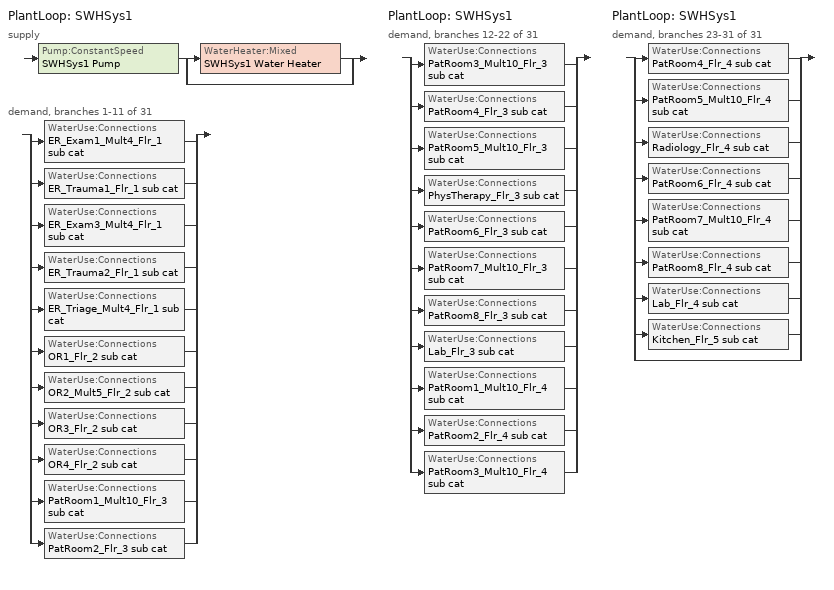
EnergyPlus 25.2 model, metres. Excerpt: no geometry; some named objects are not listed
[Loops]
PlantLoop 'SWHSys1'
 supply: Pump:ConstantSpeed 'SWHSys1 Pump' > split
  | WaterHeater:Mixed 'SWHSys1 Water Heater'
  | bypass
 demand, branches 1-11 of 31: split
  | WaterUse:Connections 'ER_Exam1_Mult4_Flr_1 sub cat'
  | WaterUse:Connections 'ER_Trauma1_Flr_1 sub cat'
  | WaterUse:Connections 'ER_Exam3_Mult4_Flr_1 sub cat'
  | WaterUse:Connections 'ER_Trauma2_Flr_1 sub cat'
  | WaterUse:Connections 'ER_Triage_Mult4_Flr_1 sub cat'
  | WaterUse:Connections 'OR1_Flr_2 sub cat'
  | WaterUse:Connections 'OR2_Mult5_Flr_2 sub cat'
  | WaterUse:Connections 'OR3_Flr_2 sub cat'
  | WaterUse:Connections 'OR4_Flr_2 sub cat'
  | WaterUse:Connections 'PatRoom1_Mult10_Flr_3 sub cat'
  | WaterUse:Connections 'PatRoom2_Flr_3 sub cat'
PlantLoop 'SWHSys1'
 demand, branches 12-22 of 31: split
  | WaterUse:Connections 'PatRoom3_Mult10_Flr_3 sub cat'
  | WaterUse:Connections 'PatRoom4_Flr_3 sub cat'
  | WaterUse:Connections 'PatRoom5_Mult10_Flr_3 sub cat'
  | WaterUse:Connections 'PhysTherapy_Flr_3 sub cat'
  | WaterUse:Connections 'PatRoom6_Flr_3 sub cat'
  | WaterUse:Connections 'PatRoom7_Mult10_Flr_3 sub cat'
  | WaterUse:Connections 'PatRoom8_Flr_3 sub cat'
  | WaterUse:Connections 'Lab_Flr_3 sub cat'
  | WaterUse:Connections 'PatRoom1_Mult10_Flr_4 sub cat'
  | WaterUse:Connections 'PatRoom2_Flr_4 sub cat'
  | WaterUse:Connections 'PatRoom3_Mult10_Flr_4 sub cat'
PlantLoop 'SWHSys1'
 demand, branches 23-31 of 31: split
  | WaterUse:Connections 'PatRoom4_Flr_4 sub cat'
  | WaterUse:Connections 'PatRoom5_Mult10_Flr_4 sub cat'
  | WaterUse:Connections 'Radiology_Flr_4 sub cat'
  | WaterUse:Connections 'PatRoom6_Flr_4 sub cat'
  | WaterUse:Connections 'PatRoom7_Mult10_Flr_4 sub cat'
  | WaterUse:Connections 'PatRoom8_Flr_4 sub cat'
  | WaterUse:Connections 'Lab_Flr_4 sub cat'
  | WaterUse:Connections 'Kitchen_Flr_5 sub cat'
  | bypass
[WaterHeater:Mixed]
SWHSys1 Water Heater: Tank Volume {m3}=2.271247; Setpoint Temperature Schedule=SHWSys1 Water Heater Setpoint Temperature Schedule; Deadband Temperature Difference {deltaC}=2; Maximum Temperature Limit {C}=82.2222; Heater Control Type=Cycle; Heater Maximum Capacity {W}=175843; Heater Fuel Type=NATURALGAS; Heater Thermal Efficiency=0.95; Off Cycle Parasitic Fuel Consumption Rate {W}=14490; Off Cycle Parasitic Fuel Type=NATURALGAS; Off Cycle Parasitic Heat Fraction to Tank=0; On Cycle Parasitic Fuel Consumption Rate {W}=14490; On Cycle Parasitic Fuel Type=NATURALGAS; Ambient Temperature Indicator=zone; Ambient Temperature Zone=BASEMENT; Off Cycle Loss Coefficient to Ambient Temperature {W/K}=15.601; On Cycle Loss Coefficient to Ambient Temperature {W/K}=15.601; Use Side Effectiveness=1; Source Side Effectiveness=1; Use Side Design Flow Rate {m3/s}=AUTOSIZE; Source Side Design Flow Rate {m3/s}=AUTOSIZE; Indirect Water Heating Recovery Time {hr}=1.5
[Sizing:Plant]
SWHSys1: Loop Type=Heating; Design Loop Exit Temperature {C}=60; Loop Design Temperature Difference {deltaC}=5
[PlantLoop]
SWHSys1: Fluid Type=WATER; Plant Equipment Operation Scheme=SWHSys1 Loop Operation Scheme List; Maximum Loop Temperature {C}=60; Minimum Loop Temperature {C}=10; Maximum Loop Flow Rate {m3/s}=AUTOSIZE; Minimum Loop Flow Rate {m3/s}=0; Plant Loop Volume {m3}=AUTOSIZE; Load Distribution Scheme=Optimal
[Pump:ConstantSpeed]
SWHSys1 Pump: Design Flow Rate {m3/s}=autosize; Design Pump Head {Pa}=29891; Design Power Consumption {W}=AUTOSIZE; Motor Efficiency=0.3; Fraction of Motor Inefficiencies to Fluid Stream=0; Pump Control Type=Intermittent
[PlantEquipmentList]
SWHSys1 Equipment List: SWHSys1 Water Heater
[PlantEquipmentOperation:HeatingLoad]
SWHSys1 Operation Scheme: Load Range 1 Lower Limit {W}=0; Load Range 1 Upper Limit {W}=1000000000000000; Range 1 Equipment List=SWHSys1 Equipment List
[PlantEquipmentOperationSchemes]
SWHSys1 Loop Operation Scheme List: Control Scheme 1=SWHSys1 Operation Scheme; Control Scheme 1 Schedule=PlantOnSched
[SetpointManager:Scheduled]
SWHSys1 Loop Setpoint Manager: Control Variable=Temperature; Schedule=SHWSys1-Loop-Temp-Schedule; Setpoint Node or NodeList=SWHSys1 Supply Outlet Node
[WaterUse:Equipment]
Name | Peak Flow Rate {m3/s} | Flow Rate Fraction Schedule | Target Temperature Schedule | Hot Water Supply Temperature Schedule | Zone | Sensible Fraction Schedule | Latent Fraction Schedule
ER_Exam1_Mult4_Flr_1 sub cat | 1.05556e-06 | BLDG_SWH_EXTD_SCH | ER_Exam1_Mult4_Flr_1 sub cat Temp Sched | ER_Exam1_Mult4_Flr_1 sub catHot Supply Temp Sched | ER_Exam1_Mult4_Flr_1 | ER_Exam1_Mult4_Flr_1 sub cat Sensible fract sched | ER_Exam1_Mult4_Flr_1 sub cat Latent fract sched
ER_Trauma1_Flr_1 sub cat | 1.05556e-06 | BLDG_SWH_EXTD_SCH | ER_Trauma1_Flr_1 sub cat Temp Sched | ER_Trauma1_Flr_1 sub catHot Supply Temp Sched | ER_Trauma1_Flr_1 | ER_Trauma1_Flr_1 sub cat Sensible fract sched | ER_Trauma1_Flr_1 sub cat Latent fract sched
ER_Exam3_Mult4_Flr_1 sub cat | 1.05556e-06 | BLDG_SWH_EXTD_SCH | ER_Exam3_Mult4_Flr_1 sub cat Temp Sched | ER_Exam3_Mult4_Flr_1 sub catHot Supply Temp Sched | ER_Exam3_Mult4_Flr_1 | ER_Exam3_Mult4_Flr_1 sub cat Sensible fract sched | ER_Exam3_Mult4_Flr_1 sub cat Latent fract sched
ER_Trauma2_Flr_1 sub cat | 1.05556e-06 | BLDG_SWH_EXTD_SCH | ER_Trauma2_Flr_1 sub cat Temp Sched | ER_Trauma2_Flr_1 sub catHot Supply Temp Sched | ER_Trauma2_Flr_1 | ER_Trauma2_Flr_1 sub cat Sensible fract sched | ER_Trauma2_Flr_1 sub cat Latent fract sched
ER_Triage_Mult4_Flr_1 sub cat | 1.05556e-06 | BLDG_SWH_EXTD_SCH | ER_Triage_Mult4_Flr_1 sub cat Temp Sched | ER_Triage_Mult4_Flr_1 sub catHot Supply Temp Sched | ER_Triage_Mult4_Flr_1 | ER_Triage_Mult4_Flr_1 sub cat Sensible fract sched | ER_Triage_Mult4_Flr_1 sub cat Latent fract sched
OR1_Flr_2 sub cat | 2.11111e-06 | BLDG_SWH_SCH | OR1_Flr_2 sub cat Temp Sched | OR1_Flr_2 sub catHot Supply Temp Sched | OR1_Flr_2 | OR1_Flr_2 sub cat Sensible fract sched | OR1_Flr_2 sub cat Latent fract sched
OR2_Mult5_Flr_2 sub cat | 2.11111e-06 | BLDG_SWH_SCH | OR2_Mult5_Flr_2 sub cat Temp Sched | OR2_Mult5_Flr_2 sub catHot Supply Temp Sched | OR2_Mult5_Flr_2 | OR2_Mult5_Flr_2 sub cat Sensible fract sched | OR2_Mult5_Flr_2 sub cat Latent fract sched
OR3_Flr_2 sub cat | 2.11111e-06 | BLDG_SWH_SCH | OR3_Flr_2 sub cat Temp Sched | OR3_Flr_2 sub catHot Supply Temp Sched | OR3_Flr_2 | OR3_Flr_2 sub cat Sensible fract sched | OR3_Flr_2 sub cat Latent fract sched
OR4_Flr_2 sub cat | 6.30556e-06 | BLDG_SWH_SCH | OR4_Flr_2 sub cat Temp Sched | OR4_Flr_2 sub catHot Supply Temp Sched | OR4_Flr_2 | OR4_Flr_2 sub cat Sensible fract sched | OR4_Flr_2 sub cat Latent fract sched
PatRoom1_Mult10_Flr_3 sub cat | 1.05556e-06 | BLDG_SWH_EXTD_SCH | PatRoom1_Mult10_Flr_3 sub cat Temp Sched | PatRoom1_Mult10_Flr_3 sub catHot Supply Temp Sched | PatRoom1_Mult10_Flr_3 | PatRoom1_Mult10_Flr_3 sub cat Sensible fract sched | PatRoom1_Mult10_Flr_3 sub cat Latent fract sched
PatRoom2_Flr_3 sub cat | 1.05556e-06 | BLDG_SWH_EXTD_SCH | PatRoom2_Flr_3 sub cat Temp Sched | PatRoom2_Flr_3 sub catHot Supply Temp Sched | PatRoom2_Flr_3 | PatRoom2_Flr_3 sub cat Sensible fract sched | PatRoom2_Flr_3 sub cat Latent fract sched
PatRoom3_Mult10_Flr_3 sub cat | 1.05556e-06 | BLDG_SWH_EXTD_SCH | PatRoom3_Mult10_Flr_3 sub cat Temp Sched | PatRoom3_Mult10_Flr_3 sub catHot Supply Temp Sched | PatRoom3_Mult10_Flr_3 | PatRoom3_Mult10_Flr_3 sub cat Sensible fract sched | PatRoom3_Mult10_Flr_3 sub cat Latent fract sched
PatRoom4_Flr_3 sub cat | 1.05556e-06 | BLDG_SWH_EXTD_SCH | PatRoom4_Flr_3 sub cat Temp Sched | PatRoom4_Flr_3 sub catHot Supply Temp Sched | PatRoom4_Flr_3 | PatRoom4_Flr_3 sub cat Sensible fract sched | PatRoom4_Flr_3 sub cat Latent fract sched
PatRoom5_Mult10_Flr_3 sub cat | 1.05556e-06 | BLDG_SWH_EXTD_SCH | PatRoom5_Mult10_Flr_3 sub cat Temp Sched | PatRoom5_Mult10_Flr_3 sub catHot Supply Temp Sched | PatRoom5_Mult10_Flr_3 | PatRoom5_Mult10_Flr_3 sub cat Sensible fract sched | PatRoom5_Mult10_Flr_3 sub cat Latent fract sched
PhysTherapy_Flr_3 sub cat | 1.05556e-06 | BLDG_SWH_SCH | PhysTherapy_Flr_3 sub cat Temp Sched | PhysTherapy_Flr_3 sub catHot Supply Temp Sched | PhysTherapy_Flr_3 | PhysTherapy_Flr_3 sub cat Sensible fract sched | PhysTherapy_Flr_3 sub cat Latent fract sched
PatRoom6_Flr_3 sub cat | 1.05556e-06 | BLDG_SWH_EXTD_SCH | PatRoom6_Flr_3 sub cat Temp Sched | PatRoom6_Flr_3 sub catHot Supply Temp Sched | PatRoom6_Flr_3 | PatRoom6_Flr_3 sub cat Sensible fract sched | PatRoom6_Flr_3 sub cat Latent fract sched
PatRoom7_Mult10_Flr_3 sub cat | 1.05556e-06 | BLDG_SWH_EXTD_SCH | PatRoom7_Mult10_Flr_3 sub cat Temp Sched | PatRoom7_Mult10_Flr_3 sub catHot Supply Temp Sched | PatRoom7_Mult10_Flr_3 | PatRoom7_Mult10_Flr_3 sub cat Sensible fract sched | PatRoom7_Mult10_Flr_3 sub cat Latent fract sched
PatRoom8_Flr_3 sub cat | 1.05556e-06 | BLDG_SWH_EXTD_SCH | PatRoom8_Flr_3 sub cat Temp Sched | PatRoom8_Flr_3 sub catHot Supply Temp Sched | PatRoom8_Flr_3 | PatRoom8_Flr_3 sub cat Sensible fract sched | PatRoom8_Flr_3 sub cat Latent fract sched
Lab_Flr_3 sub cat | 2.11111e-06 | BLDG_SWH_SCH | Lab_Flr_3 sub cat Temp Sched | Lab_Flr_3 sub catHot Supply Temp Sched | Lab_Flr_3 | Lab_Flr_3 sub cat Sensible fract sched | Lab_Flr_3 sub cat Latent fract sched
PatRoom1_Mult10_Flr_4 sub cat | 1.05556e-06 | BLDG_SWH_EXTD_SCH | PatRoom1_Mult10_Flr_4 sub cat Temp Sched | PatRoom1_Mult10_Flr_4 sub catHot Supply Temp Sched | PatRoom1_Mult10_Flr_4 | PatRoom1_Mult10_Flr_4 sub cat Sensible fract sched | PatRoom1_Mult10_Flr_4 sub cat Latent fract sched
PatRoom2_Flr_4 sub cat | 1.05556e-06 | BLDG_SWH_EXTD_SCH | PatRoom2_Flr_4 sub cat Temp Sched | PatRoom2_Flr_4 sub catHot Supply Temp Sched | PatRoom2_Flr_4 | PatRoom2_Flr_4 sub cat Sensible fract sched | PatRoom2_Flr_4 sub cat Latent fract sched
PatRoom3_Mult10_Flr_4 sub cat | 1.05556e-06 | BLDG_SWH_EXTD_SCH | PatRoom3_Mult10_Flr_4 sub cat Temp Sched | PatRoom3_Mult10_Flr_4 sub catHot Supply Temp Sched | PatRoom3_Mult10_Flr_4 | PatRoom3_Mult10_Flr_4 sub cat Sensible fract sched | PatRoom3_Mult10_Flr_4 sub cat Latent fract sched
PatRoom4_Flr_4 sub cat | 1.05556e-06 | BLDG_SWH_EXTD_SCH | PatRoom4_Flr_4 sub cat Temp Sched | PatRoom4_Flr_4 sub catHot Supply Temp Sched | PatRoom4_Flr_4 | PatRoom4_Flr_4 sub cat Sensible fract sched | PatRoom4_Flr_4 sub cat Latent fract sched
PatRoom5_Mult10_Flr_4 sub cat | 1.05556e-06 | BLDG_SWH_EXTD_SCH | PatRoom5_Mult10_Flr_4 sub cat Temp Sched | PatRoom5_Mult10_Flr_4 sub catHot Supply Temp Sched | PatRoom5_Mult10_Flr_4 | PatRoom5_Mult10_Flr_4 sub cat Sensible fract sched | PatRoom5_Mult10_Flr_4 sub cat Latent fract sched
Radiology_Flr_4 sub cat | 1.05556e-06 | BLDG_SWH_EXTD_SCH | Radiology_Flr_4 sub cat Temp Sched | Radiology_Flr_4 sub catHot Supply Temp Sched | Radiology_Flr_4 | Radiology_Flr_4 sub cat Sensible fract sched | Radiology_Flr_4 sub cat Latent fract sched
PatRoom6_Flr_4 sub cat | 1.05556e-06 | BLDG_SWH_EXTD_SCH | PatRoom6_Flr_4 sub cat Temp Sched | PatRoom6_Flr_4 sub catHot Supply Temp Sched | PatRoom6_Flr_4 | PatRoom6_Flr_4 sub cat Sensible fract sched | PatRoom6_Flr_4 sub cat Latent fract sched
PatRoom7_Mult10_Flr_4 sub cat | 1.05556e-06 | BLDG_SWH_EXTD_SCH | PatRoom7_Mult10_Flr_4 sub cat Temp Sched | PatRoom7_Mult10_Flr_4 sub catHot Supply Temp Sched | PatRoom7_Mult10_Flr_4 | PatRoom7_Mult10_Flr_4 sub cat Sensible fract sched | PatRoom7_Mult10_Flr_4 sub cat Latent fract sched
PatRoom8_Flr_4 sub cat | 1.05556e-06 | BLDG_SWH_EXTD_SCH | PatRoom8_Flr_4 sub cat Temp Sched | PatRoom8_Flr_4 sub catHot Supply Temp Sched | PatRoom8_Flr_4 | PatRoom8_Flr_4 sub cat Sensible fract sched | PatRoom8_Flr_4 sub cat Latent fract sched
Lab_Flr_4 sub cat | 2.11111e-06 | BLDG_SWH_SCH | Lab_Flr_4 sub cat Temp Sched | Lab_Flr_4 sub catHot Supply Temp Sched | Lab_Flr_4 | Lab_Flr_4 sub cat Sensible fract sched | Lab_Flr_4 sub cat Latent fract sched
Kitchen_Flr_5 sub cat | 6.05918e-05 | BLDG_SWH_EXTD_SCH | Kitchen_Flr_5 sub cat Temp Sched | Kitchen_Flr_5 sub catHot Supply Temp Sched | Kitchen_Flr_5 | Kitchen_Flr_5 sub cat Sensible fract sched | Kitchen_Flr_5 sub cat Latent fract sched
[WaterUse:Connections]
Name | Water Use Equipment 1
ER_Exam1_Mult4_Flr_1 sub cat | ER_Exam1_Mult4_Flr_1 sub cat
ER_Trauma1_Flr_1 sub cat | ER_Trauma1_Flr_1 sub cat
ER_Exam3_Mult4_Flr_1 sub cat | ER_Exam3_Mult4_Flr_1 sub cat
ER_Trauma2_Flr_1 sub cat | ER_Trauma2_Flr_1 sub cat
ER_Triage_Mult4_Flr_1 sub cat | ER_Triage_Mult4_Flr_1 sub cat
OR1_Flr_2 sub cat | OR1_Flr_2 sub cat
OR2_Mult5_Flr_2 sub cat | OR2_Mult5_Flr_2 sub cat
OR3_Flr_2 sub cat | OR3_Flr_2 sub cat
OR4_Flr_2 sub cat | OR4_Flr_2 sub cat
PatRoom1_Mult10_Flr_3 sub cat | PatRoom1_Mult10_Flr_3 sub cat
PatRoom2_Flr_3 sub cat | PatRoom2_Flr_3 sub cat
PatRoom3_Mult10_Flr_3 sub cat | PatRoom3_Mult10_Flr_3 sub cat
PatRoom4_Flr_3 sub cat | PatRoom4_Flr_3 sub cat
PatRoom5_Mult10_Flr_3 sub cat | PatRoom5_Mult10_Flr_3 sub cat
PhysTherapy_Flr_3 sub cat | PhysTherapy_Flr_3 sub cat
PatRoom6_Flr_3 sub cat | PatRoom6_Flr_3 sub cat
PatRoom7_Mult10_Flr_3 sub cat | PatRoom7_Mult10_Flr_3 sub cat
PatRoom8_Flr_3 sub cat | PatRoom8_Flr_3 sub cat
Lab_Flr_3 sub cat | Lab_Flr_3 sub cat
PatRoom1_Mult10_Flr_4 sub cat | PatRoom1_Mult10_Flr_4 sub cat
PatRoom2_Flr_4 sub cat | PatRoom2_Flr_4 sub cat
PatRoom3_Mult10_Flr_4 sub cat | PatRoom3_Mult10_Flr_4 sub cat
PatRoom4_Flr_4 sub cat | PatRoom4_Flr_4 sub cat
PatRoom5_Mult10_Flr_4 sub cat | PatRoom5_Mult10_Flr_4 sub cat
Radiology_Flr_4 sub cat | Radiology_Flr_4 sub cat
PatRoom6_Flr_4 sub cat | PatRoom6_Flr_4 sub cat
PatRoom7_Mult10_Flr_4 sub cat | PatRoom7_Mult10_Flr_4 sub cat
PatRoom8_Flr_4 sub cat | PatRoom8_Flr_4 sub cat
Lab_Flr_4 sub cat | Lab_Flr_4 sub cat
Kitchen_Flr_5 sub cat | Kitchen_Flr_5 sub cat
[Schedule:Compact]
BLDG_SWH_SCH: Through: 12/31, For: Weekdays SummerDesignDay, Until: 07:00, 0, Until: 08:00, 0.17, Until: 09:00, 0.58, Until: 10:00, 0.66, Until: 11:00, 0.78, Until: 12:00, 0.82, Until: 13:00, 0.71, Until: 14:00, 0.82, Until: 15:00, 0.78, Until: 16:00, 0.74, Until: 17:00, 0.63, Until: 18:00, 0.41, Until: 21:00, 0.18, Until: 22:00, 0.1, Until: 24:00, 0, For: Saturday WinterDesignDay, Until: 07:00, 0, Until: 08:00, 0.01, Until: 09:00, 0.2, Until: 10:00, 0.28, Until: 12:00, 0.3, Until: 14:00, 0.24, Until: 17:00, 0.23, Until: 19:00, 0.1, Until: 24:00, 0, For: Sunday Holidays AllOtherDays, Until: 08:00, 0, Until: 16:00, 0.01, Until: 24:00, 0
BLDG_SWH_EXTD_SCH: Through: 12/31, For: Weekdays SummerDesignDay, Until: 07:00, 0.3, Until: 08:00, 0.5, Until: 09:00, 0.58, Until: 10:00, 0.66, Until: 11:00, 0.78, Until: 12:00, 0.82, Until: 13:00, 0.71, Until: 14:00, 0.82, Until: 15:00, 0.78, Until: 16:00, 0.74, Until: 17:00, 0.63, Until: 18:00, 0.41, Until: 21:00, 0.35, Until: 24:00, 0.3, For: Saturday WinterDesignDay, Until: 08:00, 0.3, Until: 09:00, 0.4, Until: 10:00, 0.5, Until: 17:00, 0.6, Until: 18:00, 0.5, Until: 24:00, 0.3, For: Sunday Holidays AllOtherDays, Until: 08:00, 0.3, Until: 09:00, 0.4, Until: 10:00, 0.5, Until: 17:00, 0.6, Until: 18:00, 0.5, Until: 24:00, 0.3
PlantOnSched: Through: 12/31, For: AllDays, Until: 24:00, 1
ER_Exam1_Mult4_Flr_1 sub cat Latent fract sched; ER_Trauma1_Flr_1 sub cat Latent fract sched; ER_Exam3_Mult4_Flr_1 sub cat Latent fract sched; ER_Trauma2_Flr_1 sub cat Latent fract sched; ER_Triage_Mult4_Flr_1 sub cat Latent fract sched; OR1_Flr_2 sub cat Latent fract sched; OR2_Mult5_Flr_2 sub cat Latent fract sched; OR3_Flr_2 sub cat Latent fract sched; OR4_Flr_2 sub cat Latent fract sched; PatRoom1_Mult10_Flr_3 sub cat Latent fract sched; PatRoom2_Flr_3 sub cat Latent fract sched; PatRoom3_Mult10_Flr_3 sub cat Latent fract sched; PatRoom4_Flr_3 sub cat Latent fract sched; PatRoom5_Mult10_Flr_3 sub cat Latent fract sched; PhysTherapy_Flr_3 sub cat Latent fract sched; PatRoom6_Flr_3 sub cat Latent fract sched; PatRoom7_Mult10_Flr_3 sub cat Latent fract sched; PatRoom8_Flr_3 sub cat Latent fract sched; Lab_Flr_3 sub cat Latent fract sched; PatRoom1_Mult10_Flr_4 sub cat Latent fract sched; PatRoom2_Flr_4 sub cat Latent fract sched; PatRoom3_Mult10_Flr_4 sub cat Latent fract sched; PatRoom4_Flr_4 sub cat Latent fract sched; PatRoom5_Mult10_Flr_4 sub cat Latent fract sched; Radiology_Flr_4 sub cat Latent fract sched; PatRoom6_Flr_4 sub cat Latent fract sched; PatRoom7_Mult10_Flr_4 sub cat Latent fract sched; PatRoom8_Flr_4 sub cat Latent fract sched; Lab_Flr_4 sub cat Latent fract sched; Kitchen_Flr_5 sub cat Latent fract sched: Through: 12/31, For: AllDays, Until: 24:00, 0.05
ER_Exam1_Mult4_Flr_1 sub cat Sensible fract sched; ER_Trauma1_Flr_1 sub cat Sensible fract sched; ER_Exam3_Mult4_Flr_1 sub cat Sensible fract sched; ER_Trauma2_Flr_1 sub cat Sensible fract sched; ER_Triage_Mult4_Flr_1 sub cat Sensible fract sched; OR1_Flr_2 sub cat Sensible fract sched; OR2_Mult5_Flr_2 sub cat Sensible fract sched; OR3_Flr_2 sub cat Sensible fract sched; OR4_Flr_2 sub cat Sensible fract sched; PatRoom1_Mult10_Flr_3 sub cat Sensible fract sched; PatRoom2_Flr_3 sub cat Sensible fract sched; PatRoom3_Mult10_Flr_3 sub cat Sensible fract sched; PatRoom4_Flr_3 sub cat Sensible fract sched; PatRoom5_Mult10_Flr_3 sub cat Sensible fract sched; PhysTherapy_Flr_3 sub cat Sensible fract sched; PatRoom6_Flr_3 sub cat Sensible fract sched; PatRoom7_Mult10_Flr_3 sub cat Sensible fract sched; PatRoom8_Flr_3 sub cat Sensible fract sched; Lab_Flr_3 sub cat Sensible fract sched; PatRoom1_Mult10_Flr_4 sub cat Sensible fract sched; PatRoom2_Flr_4 sub cat Sensible fract sched; PatRoom3_Mult10_Flr_4 sub cat Sensible fract sched; PatRoom4_Flr_4 sub cat Sensible fract sched; PatRoom5_Mult10_Flr_4 sub cat Sensible fract sched; Radiology_Flr_4 sub cat Sensible fract sched; PatRoom6_Flr_4 sub cat Sensible fract sched; PatRoom7_Mult10_Flr_4 sub cat Sensible fract sched; PatRoom8_Flr_4 sub cat Sensible fract sched; Lab_Flr_4 sub cat Sensible fract sched; Kitchen_Flr_5 sub cat Sensible fract sched: Through: 12/31, For: AllDays, Until: 24:00, 0.2
ER_Exam1_Mult4_Flr_1 sub cat Temp Sched; ER_Trauma1_Flr_1 sub cat Temp Sched; ER_Exam3_Mult4_Flr_1 sub cat Temp Sched; ER_Trauma2_Flr_1 sub cat Temp Sched; ER_Triage_Mult4_Flr_1 sub cat Temp Sched; OR1_Flr_2 sub cat Temp Sched; OR2_Mult5_Flr_2 sub cat Temp Sched; OR3_Flr_2 sub cat Temp Sched; OR4_Flr_2 sub cat Temp Sched; PatRoom1_Mult10_Flr_3 sub cat Temp Sched; PatRoom2_Flr_3 sub cat Temp Sched; PatRoom3_Mult10_Flr_3 sub cat Temp Sched; PatRoom4_Flr_3 sub cat Temp Sched; PatRoom5_Mult10_Flr_3 sub cat Temp Sched; PhysTherapy_Flr_3 sub cat Temp Sched; PatRoom6_Flr_3 sub cat Temp Sched; PatRoom7_Mult10_Flr_3 sub cat Temp Sched; PatRoom8_Flr_3 sub cat Temp Sched; Lab_Flr_3 sub cat Temp Sched; PatRoom1_Mult10_Flr_4 sub cat Temp Sched; PatRoom2_Flr_4 sub cat Temp Sched; PatRoom3_Mult10_Flr_4 sub cat Temp Sched; PatRoom4_Flr_4 sub cat Temp Sched; PatRoom5_Mult10_Flr_4 sub cat Temp Sched; Radiology_Flr_4 sub cat Temp Sched; PatRoom6_Flr_4 sub cat Temp Sched; PatRoom7_Mult10_Flr_4 sub cat Temp Sched; PatRoom8_Flr_4 sub cat Temp Sched; Lab_Flr_4 sub cat Temp Sched; Kitchen_Flr_5 sub cat Temp Sched; SHWSys1-Loop-Temp-Schedule; SHWSys1 Water Heater Setpoint Temperature Schedule: Through: 12/31, For: AllDays, Until: 24:00, 60
ER_Exam1_Mult4_Flr_1 sub catHot Supply Temp Sched; ER_Trauma1_Flr_1 sub catHot Supply Temp Sched; ER_Exam3_Mult4_Flr_1 sub catHot Supply Temp Sched; ER_Trauma2_Flr_1 sub catHot Supply Temp Sched; ER_Triage_Mult4_Flr_1 sub catHot Supply Temp Sched; OR1_Flr_2 sub catHot Supply Temp Sched; OR2_Mult5_Flr_2 sub catHot Supply Temp Sched; OR3_Flr_2 sub catHot Supply Temp Sched; OR4_Flr_2 sub catHot Supply Temp Sched; PatRoom1_Mult10_Flr_3 sub catHot Supply Temp Sched; PatRoom2_Flr_3 sub catHot Supply Temp Sched; PatRoom3_Mult10_Flr_3 sub catHot Supply Temp Sched; PatRoom4_Flr_3 sub catHot Supply Temp Sched; PatRoom5_Mult10_Flr_3 sub catHot Supply Temp Sched; PhysTherapy_Flr_3 sub catHot Supply Temp Sched; PatRoom6_Flr_3 sub catHot Supply Temp Sched; PatRoom7_Mult10_Flr_3 sub catHot Supply Temp Sched; PatRoom8_Flr_3 sub catHot Supply Temp Sched; Lab_Flr_3 sub catHot Supply Temp Sched; PatRoom1_Mult10_Flr_4 sub catHot Supply Temp Sched; PatRoom2_Flr_4 sub catHot Supply Temp Sched; PatRoom3_Mult10_Flr_4 sub catHot Supply Temp Sched; PatRoom4_Flr_4 sub catHot Supply Temp Sched; PatRoom5_Mult10_Flr_4 sub catHot Supply Temp Sched; Radiology_Flr_4 sub catHot Supply Temp Sched; PatRoom6_Flr_4 sub catHot Supply Temp Sched; PatRoom7_Mult10_Flr_4 sub catHot Supply Temp Sched; PatRoom8_Flr_4 sub catHot Supply Temp Sched; Lab_Flr_4 sub catHot Supply Temp Sched; Kitchen_Flr_5 sub catHot Supply Temp Sched: Through: 12/31, For: AllDays, Until: 24:00, 55
